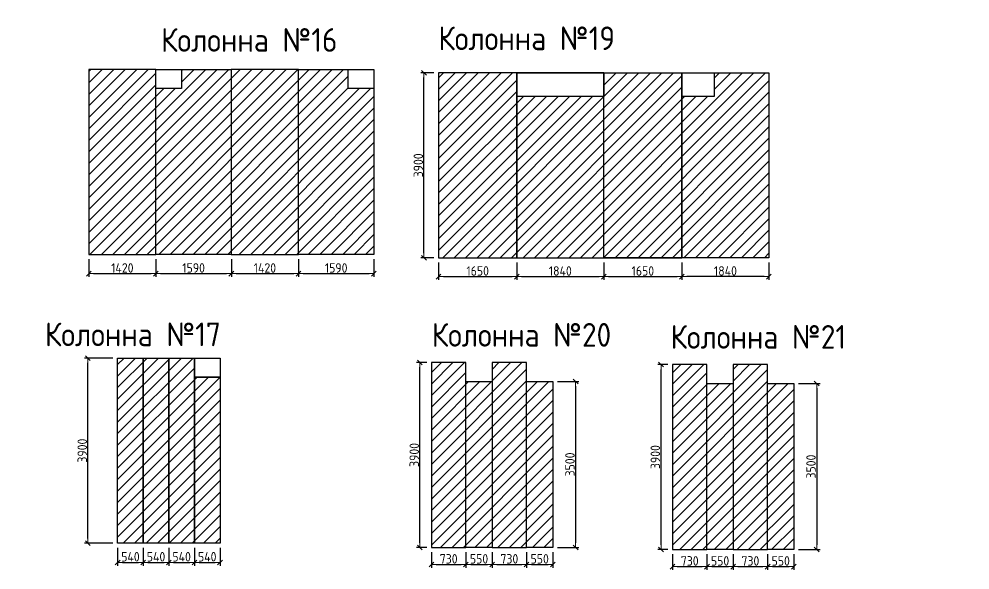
# Model space of a CAD drawing. Header units: millimetres. Extents: x 209 to 1046824, y -248937 to 510758.
# Drawn here: x 435707 to 455772, y 448975 to 460592 of the extents above; entities that cross this region are included whole.
import ezdxf

# ---------------------------------------------------------------- set-up
doc = ezdxf.new("R2010")
doc.units = ezdxf.units.MM
doc.layers.add('$AUDIT_BAD_LAYER1', color=7, linetype='Continuous')
for name, color, linetype, lineweight in [('Основные линии', 7, 'Continuous', 30), ('осново', 7, 'Continuous', 30), ('Размеры', 7, 'Continuous', 15)]:
    doc.layers.add(name, color=color, linetype=linetype, lineweight=lineweight)
doc.styles.add('СПДС', font='isocpeur.ttf', dxfattribs={"width": 0.9})
doc.dimstyles.new('Размера А3', dxfattribs={"dimtxt": 200, "dimasz": 100, "dimexe": 70, "dimexo": 100, "dimgap": 20, "dimtad": 1, "dimdec": 0, "dimrnd": 10, "dimzin": 0, "dimdsep": 46, "dimtxsty": 'СПДС', "dimblk": 'ARROWHEAD_6', "dimcen": 1, "dimclrd": 256, "dimclre": 256, "dimclrt": 256, "dimazin": 0, "dimtfac": 1, "dimtdec": 0, "dimtmove": 2, "dimatfit": 3, "dimfxl": 1, "dimtolj": 1, "dimtzin": 0, "dimarcsym": 0})

# ---------------------------------------------------------------- blocks, each defined once
blk = doc.blocks.new('ARROWHEAD_6')
at = {"color": 0, "linetype": 'Continuous'}
for p, q in [((0, 0), (-1, 0)), ((-0.5, -0.5), (0.5, 0.5))]:
    blk.add_line(p, q, dxfattribs=at)
blk = doc.blocks.new('*D1489')
at = {"layer": 'Defpoints', "color": 0, "lineweight": 30, "transparency": 16777216}
for p in [(444252, 459457), (444560, 459457), (444560, 455557)]:
    blk.add_point(p, dxfattribs=at)
at = {"layer": 'Размеры', "lineweight": -2, "transparency": 16777216}
for p, q in [((444460, 459457), (444182, 459457)), ((444252, 455657), (444252, 459357)), ((444460, 455557), (444182, 455557))]:
    blk.add_line(p, q, dxfattribs=at)
at = {"layer": 'Размеры', "lineweight": -2, "transparency": 16777216, "xscale": 100, "yscale": 100, "zscale": 100}
for p, rotation in [((444252, 459457), 90), ((444252, 455557), 270)]:
    blk.add_blockref('ARROWHEAD_6', p, dxfattribs=dict(at, rotation=rotation))
at = {"layer": 'Размеры', "transparency": 16777216, "insert": (444132, 457507), "char_height": 200, "attachment_point": 5, "rotation": 90, "style": 'СПДС'}
blk.add_mtext('\\A1;3900', dxfattribs=at)
blk = doc.blocks.new('*D1490')
at = {"layer": 'Defpoints', "color": 0, "lineweight": 30, "transparency": 16777216}
for p in [(444560, 455557), (446210, 455557), (446210, 455160)]:
    blk.add_point(p, dxfattribs=at)
at = {"layer": 'Размеры', "lineweight": -2, "transparency": 16777216}
for p, q in [((444560, 455457), (444560, 455090)), ((446210, 455457), (446210, 455090)), ((444660, 455160), (446110, 455160))]:
    blk.add_line(p, q, dxfattribs=at)
at = {"layer": 'Размеры', "lineweight": -2, "transparency": 16777216, "xscale": 100, "yscale": 100, "zscale": 100, "rotation": 180}
blk.add_blockref('ARROWHEAD_6', (444560, 455160), dxfattribs=at)
at = {"layer": 'Размеры', "lineweight": -2, "transparency": 16777216, "xscale": 100, "yscale": 100, "zscale": 100}
blk.add_blockref('ARROWHEAD_6', (446210, 455160), dxfattribs=at)
at = {"layer": 'Размеры', "transparency": 16777216, "insert": (445385, 455280), "char_height": 200, "attachment_point": 5, "style": 'СПДС'}
blk.add_mtext('\\A1;1650', dxfattribs=at)
blk = doc.blocks.new('*D1491')
at = {"layer": 'Defpoints', "color": 0, "lineweight": 30, "transparency": 16777216}
for p in [(446210, 455557), (448045, 455557), (448045, 455160)]:
    blk.add_point(p, dxfattribs=at)
at = {"layer": 'Размеры', "lineweight": -2, "transparency": 16777216}
for p, q in [((446210, 455457), (446210, 455090)), ((448045, 455457), (448045, 455090)), ((446310, 455160), (447945, 455160))]:
    blk.add_line(p, q, dxfattribs=at)
at = {"layer": 'Размеры', "lineweight": -2, "transparency": 16777216, "xscale": 100, "yscale": 100, "zscale": 100, "rotation": 180}
blk.add_blockref('ARROWHEAD_6', (446210, 455160), dxfattribs=at)
at = {"layer": 'Размеры', "lineweight": -2, "transparency": 16777216, "xscale": 100, "yscale": 100, "zscale": 100}
blk.add_blockref('ARROWHEAD_6', (448045, 455160), dxfattribs=at)
at = {"layer": 'Размеры', "transparency": 16777216, "insert": (447128, 455280), "char_height": 200, "attachment_point": 5, "style": 'СПДС'}
blk.add_mtext('\\A1;1840', dxfattribs=at)
blk = doc.blocks.new('*D1492')
at = {"layer": 'Defpoints', "color": 0, "lineweight": 30, "transparency": 16777216}
for p in [(448045, 455557), (449695, 455557), (449695, 455160)]:
    blk.add_point(p, dxfattribs=at)
at = {"layer": 'Размеры', "lineweight": -2, "transparency": 16777216}
for p, q in [((448045, 455457), (448045, 455090)), ((449695, 455457), (449695, 455090)), ((448145, 455160), (449595, 455160))]:
    blk.add_line(p, q, dxfattribs=at)
at = {"layer": 'Размеры', "lineweight": -2, "transparency": 16777216, "xscale": 100, "yscale": 100, "zscale": 100, "rotation": 180}
blk.add_blockref('ARROWHEAD_6', (448045, 455160), dxfattribs=at)
at = {"layer": 'Размеры', "lineweight": -2, "transparency": 16777216, "xscale": 100, "yscale": 100, "zscale": 100}
blk.add_blockref('ARROWHEAD_6', (449695, 455160), dxfattribs=at)
at = {"layer": 'Размеры', "transparency": 16777216, "insert": (448870, 455280), "char_height": 200, "attachment_point": 5, "style": 'СПДС'}
blk.add_mtext('\\A1;1650', dxfattribs=at)
blk = doc.blocks.new('*D1493')
at = {"layer": 'Defpoints', "color": 0, "lineweight": 30, "transparency": 16777216}
for p in [(449695, 455557), (451530, 455557), (449695, 455160)]:
    blk.add_point(p, dxfattribs=at)
at = {"layer": 'Размеры', "lineweight": -2, "transparency": 16777216}
for p, q in [((449695, 455457), (449695, 455090)), ((451530, 455457), (451530, 455090)), ((451430, 455160), (449795, 455160))]:
    blk.add_line(p, q, dxfattribs=at)
at = {"layer": 'Размеры', "lineweight": -2, "transparency": 16777216, "xscale": 100, "yscale": 100, "zscale": 100, "rotation": 180}
blk.add_blockref('ARROWHEAD_6', (449695, 455160), dxfattribs=at)
at = {"layer": 'Размеры', "lineweight": -2, "transparency": 16777216, "xscale": 100, "yscale": 100, "zscale": 100}
blk.add_blockref('ARROWHEAD_6', (451530, 455160), dxfattribs=at)
at = {"layer": 'Размеры', "transparency": 16777216, "insert": (450613, 455280), "char_height": 200, "attachment_point": 5, "style": 'СПДС'}
blk.add_mtext('\\A1;1840', dxfattribs=at)
blk = doc.blocks.new('*D1542')
at = {"layer": 'Defpoints', "color": 0, "lineweight": 30, "transparency": 16777216}
for p in [(444166, 453350), (444409, 453350), (444409, 449450)]:
    blk.add_point(p, dxfattribs=at)
at = {"layer": 'Размеры', "lineweight": -2, "transparency": 16777216}
for p, q in [((444309, 453350), (444096, 453350)), ((444166, 449550), (444166, 453250)), ((444309, 449450), (444096, 449450))]:
    blk.add_line(p, q, dxfattribs=at)
at = {"layer": 'Размеры', "lineweight": -2, "transparency": 16777216, "xscale": 100, "yscale": 100, "zscale": 100}
for p, rotation in [((444166, 453350), 90), ((444166, 449450), 270)]:
    blk.add_blockref('ARROWHEAD_6', p, dxfattribs=dict(at, rotation=rotation))
at = {"layer": 'Размеры', "transparency": 16777216, "insert": (444046, 451400), "char_height": 200, "attachment_point": 5, "rotation": 90, "style": 'СПДС'}
blk.add_mtext('\\A1;3900', dxfattribs=at)
blk = doc.blocks.new('*D1543')
at = {"layer": 'Defpoints', "color": 0, "lineweight": 30, "transparency": 16777216}
for p in [(444409, 449450), (445137, 449450), (445137, 449089)]:
    blk.add_point(p, dxfattribs=at)
at = {"layer": 'Размеры', "lineweight": -2, "transparency": 16777216}
for p, q in [((444409, 449350), (444409, 449019)), ((445137, 449350), (445137, 449019)), ((444509, 449089), (445037, 449089))]:
    blk.add_line(p, q, dxfattribs=at)
at = {"layer": 'Размеры', "lineweight": -2, "transparency": 16777216, "xscale": 100, "yscale": 100, "zscale": 100, "rotation": 180}
blk.add_blockref('ARROWHEAD_6', (444409, 449089), dxfattribs=at)
at = {"layer": 'Размеры', "lineweight": -2, "transparency": 16777216, "xscale": 100, "yscale": 100, "zscale": 100}
blk.add_blockref('ARROWHEAD_6', (445137, 449089), dxfattribs=at)
at = {"layer": 'Размеры', "transparency": 16777216, "insert": (444773, 449209), "char_height": 200, "attachment_point": 5, "style": 'СПДС'}
blk.add_mtext('\\A1;730', dxfattribs=at)
blk = doc.blocks.new('*D1544')
at = {"layer": 'Defpoints', "color": 0, "lineweight": 30, "transparency": 16777216}
for p in [(445137, 449450), (445689, 449450), (445689, 449089)]:
    blk.add_point(p, dxfattribs=at)
at = {"layer": 'Размеры', "lineweight": -2, "transparency": 16777216}
for p, q in [((445137, 449350), (445137, 449019)), ((445689, 449350), (445689, 449019)), ((445237, 449089), (445589, 449089))]:
    blk.add_line(p, q, dxfattribs=at)
at = {"layer": 'Размеры', "lineweight": -2, "transparency": 16777216, "xscale": 100, "yscale": 100, "zscale": 100, "rotation": 180}
blk.add_blockref('ARROWHEAD_6', (445137, 449089), dxfattribs=at)
at = {"layer": 'Размеры', "lineweight": -2, "transparency": 16777216, "xscale": 100, "yscale": 100, "zscale": 100}
blk.add_blockref('ARROWHEAD_6', (445689, 449089), dxfattribs=at)
at = {"layer": 'Размеры', "transparency": 16777216, "insert": (445413, 449209), "char_height": 200, "attachment_point": 5, "style": 'СПДС'}
blk.add_mtext('\\A1;550', dxfattribs=at)
blk = doc.blocks.new('*D1545')
at = {"layer": 'Defpoints', "color": 0, "lineweight": 30, "transparency": 16777216}
for p in [(444409, 449450), (445137, 449450), (445137, 449089)]:
    blk.add_point(p, dxfattribs=at)
at = {"layer": 'Размеры', "lineweight": -2, "transparency": 16777216}
for p, q in [((444409, 449350), (444409, 449019)), ((445137, 449350), (445137, 449019)), ((444509, 449089), (445037, 449089))]:
    blk.add_line(p, q, dxfattribs=at)
at = {"layer": 'Размеры', "lineweight": -2, "transparency": 16777216, "xscale": 100, "yscale": 100, "zscale": 100, "rotation": 180}
blk.add_blockref('ARROWHEAD_6', (444409, 449089), dxfattribs=at)
at = {"layer": 'Размеры', "lineweight": -2, "transparency": 16777216, "xscale": 100, "yscale": 100, "zscale": 100}
blk.add_blockref('ARROWHEAD_6', (445137, 449089), dxfattribs=at)
at = {"layer": 'Размеры', "transparency": 16777216, "insert": (444773, 449209), "char_height": 200, "attachment_point": 5, "style": 'СПДС'}
blk.add_mtext('\\A1;730', dxfattribs=at)
blk = doc.blocks.new('*D1546')
at = {"layer": 'Defpoints', "color": 0, "lineweight": 30, "transparency": 16777216}
for p in [(445137, 449450), (445689, 449450), (445689, 449089)]:
    blk.add_point(p, dxfattribs=at)
at = {"layer": 'Размеры', "lineweight": -2, "transparency": 16777216}
for p, q in [((445137, 449350), (445137, 449019)), ((445689, 449350), (445689, 449019)), ((445237, 449089), (445589, 449089))]:
    blk.add_line(p, q, dxfattribs=at)
at = {"layer": 'Размеры', "lineweight": -2, "transparency": 16777216, "xscale": 100, "yscale": 100, "zscale": 100, "rotation": 180}
blk.add_blockref('ARROWHEAD_6', (445137, 449089), dxfattribs=at)
at = {"layer": 'Размеры', "lineweight": -2, "transparency": 16777216, "xscale": 100, "yscale": 100, "zscale": 100}
blk.add_blockref('ARROWHEAD_6', (445689, 449089), dxfattribs=at)
at = {"layer": 'Размеры', "transparency": 16777216, "insert": (445413, 449209), "char_height": 200, "attachment_point": 5, "style": 'СПДС'}
blk.add_mtext('\\A1;550', dxfattribs=at)
blk = doc.blocks.new('*D1547')
at = {"layer": 'Defpoints', "color": 0, "lineweight": 30, "transparency": 16777216}
for p in [(444409, 449450), (445137, 449450), (445137, 449089)]:
    blk.add_point(p, dxfattribs=at)
at = {"layer": 'Размеры', "lineweight": -2, "transparency": 16777216}
for p, q in [((444409, 449350), (444409, 449019)), ((445137, 449350), (445137, 449019)), ((444509, 449089), (445037, 449089))]:
    blk.add_line(p, q, dxfattribs=at)
at = {"layer": 'Размеры', "lineweight": -2, "transparency": 16777216, "xscale": 100, "yscale": 100, "zscale": 100, "rotation": 180}
blk.add_blockref('ARROWHEAD_6', (444409, 449089), dxfattribs=at)
at = {"layer": 'Размеры', "lineweight": -2, "transparency": 16777216, "xscale": 100, "yscale": 100, "zscale": 100}
blk.add_blockref('ARROWHEAD_6', (445137, 449089), dxfattribs=at)
at = {"layer": 'Размеры', "transparency": 16777216, "insert": (444773, 449209), "char_height": 200, "attachment_point": 5, "style": 'СПДС'}
blk.add_mtext('\\A1;730', dxfattribs=at)
blk = doc.blocks.new('*D1548')
at = {"layer": 'Defpoints', "color": 0, "lineweight": 30, "transparency": 16777216}
for p in [(445137, 449450), (445689, 449450), (445689, 449089)]:
    blk.add_point(p, dxfattribs=at)
at = {"layer": 'Размеры', "lineweight": -2, "transparency": 16777216}
for p, q in [((445137, 449350), (445137, 449019)), ((445689, 449350), (445689, 449019)), ((445237, 449089), (445589, 449089))]:
    blk.add_line(p, q, dxfattribs=at)
at = {"layer": 'Размеры', "lineweight": -2, "transparency": 16777216, "xscale": 100, "yscale": 100, "zscale": 100, "rotation": 180}
blk.add_blockref('ARROWHEAD_6', (445137, 449089), dxfattribs=at)
at = {"layer": 'Размеры', "lineweight": -2, "transparency": 16777216, "xscale": 100, "yscale": 100, "zscale": 100}
blk.add_blockref('ARROWHEAD_6', (445689, 449089), dxfattribs=at)
at = {"layer": 'Размеры', "transparency": 16777216, "insert": (445413, 449209), "char_height": 200, "attachment_point": 5, "style": 'СПДС'}
blk.add_mtext('\\A1;550', dxfattribs=at)
blk = doc.blocks.new('*D1536')
at = {"layer": 'Defpoints', "color": 0, "lineweight": 30, "transparency": 16777216}
for p in [(445689, 449450), (446417, 449450), (446417, 449089)]:
    blk.add_point(p, dxfattribs=at)
at = {"layer": 'Размеры', "lineweight": -2, "transparency": 16777216}
for p, q in [((445689, 449350), (445689, 449019)), ((446417, 449350), (446417, 449019)), ((445789, 449089), (446317, 449089))]:
    blk.add_line(p, q, dxfattribs=at)
at = {"layer": 'Размеры', "lineweight": -2, "transparency": 16777216, "xscale": 100, "yscale": 100, "zscale": 100, "rotation": 180}
blk.add_blockref('ARROWHEAD_6', (445689, 449089), dxfattribs=at)
at = {"layer": 'Размеры', "lineweight": -2, "transparency": 16777216, "xscale": 100, "yscale": 100, "zscale": 100}
blk.add_blockref('ARROWHEAD_6', (446417, 449089), dxfattribs=at)
at = {"layer": 'Размеры', "transparency": 16777216, "insert": (446053, 449209), "char_height": 200, "attachment_point": 5, "style": 'СПДС'}
blk.add_mtext('\\A1;730', dxfattribs=at)
blk = doc.blocks.new('*D1537')
at = {"layer": 'Defpoints', "color": 0, "lineweight": 30, "transparency": 16777216}
for p in [(446417, 449450), (446969, 449450), (446969, 449089)]:
    blk.add_point(p, dxfattribs=at)
at = {"layer": 'Размеры', "lineweight": -2, "transparency": 16777216}
for p, q in [((446417, 449350), (446417, 449019)), ((446969, 449350), (446969, 449019)), ((446517, 449089), (446869, 449089))]:
    blk.add_line(p, q, dxfattribs=at)
at = {"layer": 'Размеры', "lineweight": -2, "transparency": 16777216, "xscale": 100, "yscale": 100, "zscale": 100, "rotation": 180}
blk.add_blockref('ARROWHEAD_6', (446417, 449089), dxfattribs=at)
at = {"layer": 'Размеры', "lineweight": -2, "transparency": 16777216, "xscale": 100, "yscale": 100, "zscale": 100}
blk.add_blockref('ARROWHEAD_6', (446969, 449089), dxfattribs=at)
at = {"layer": 'Размеры', "transparency": 16777216, "insert": (446693, 449209), "char_height": 200, "attachment_point": 5, "style": 'СПДС'}
blk.add_mtext('\\A1;550', dxfattribs=at)
blk = doc.blocks.new('*D1538')
at = {"layer": 'Defpoints', "color": 0, "lineweight": 30, "transparency": 16777216}
for p in [(445689, 449450), (446417, 449450), (446417, 449089)]:
    blk.add_point(p, dxfattribs=at)
at = {"layer": 'Размеры', "lineweight": -2, "transparency": 16777216}
for p, q in [((445689, 449350), (445689, 449019)), ((446417, 449350), (446417, 449019)), ((445789, 449089), (446317, 449089))]:
    blk.add_line(p, q, dxfattribs=at)
at = {"layer": 'Размеры', "lineweight": -2, "transparency": 16777216, "xscale": 100, "yscale": 100, "zscale": 100, "rotation": 180}
blk.add_blockref('ARROWHEAD_6', (445689, 449089), dxfattribs=at)
at = {"layer": 'Размеры', "lineweight": -2, "transparency": 16777216, "xscale": 100, "yscale": 100, "zscale": 100}
blk.add_blockref('ARROWHEAD_6', (446417, 449089), dxfattribs=at)
at = {"layer": 'Размеры', "transparency": 16777216, "insert": (446053, 449209), "char_height": 200, "attachment_point": 5, "style": 'СПДС'}
blk.add_mtext('\\A1;730', dxfattribs=at)
blk = doc.blocks.new('*D1539')
at = {"layer": 'Defpoints', "color": 0, "lineweight": 30, "transparency": 16777216}
for p in [(446417, 449450), (446969, 449450), (446969, 449089)]:
    blk.add_point(p, dxfattribs=at)
at = {"layer": 'Размеры', "lineweight": -2, "transparency": 16777216}
for p, q in [((446417, 449350), (446417, 449019)), ((446969, 449350), (446969, 449019)), ((446517, 449089), (446869, 449089))]:
    blk.add_line(p, q, dxfattribs=at)
at = {"layer": 'Размеры', "lineweight": -2, "transparency": 16777216, "xscale": 100, "yscale": 100, "zscale": 100, "rotation": 180}
blk.add_blockref('ARROWHEAD_6', (446417, 449089), dxfattribs=at)
at = {"layer": 'Размеры', "lineweight": -2, "transparency": 16777216, "xscale": 100, "yscale": 100, "zscale": 100}
blk.add_blockref('ARROWHEAD_6', (446969, 449089), dxfattribs=at)
at = {"layer": 'Размеры', "transparency": 16777216, "insert": (446693, 449209), "char_height": 200, "attachment_point": 5, "style": 'СПДС'}
blk.add_mtext('\\A1;550', dxfattribs=at)
blk = doc.blocks.new('*D1540')
at = {"layer": 'Defpoints', "color": 0, "lineweight": 30, "transparency": 16777216}
for p in [(445689, 449450), (446417, 449450), (446417, 449089)]:
    blk.add_point(p, dxfattribs=at)
at = {"layer": 'Размеры', "lineweight": -2, "transparency": 16777216}
for p, q in [((445689, 449350), (445689, 449019)), ((446417, 449350), (446417, 449019)), ((445789, 449089), (446317, 449089))]:
    blk.add_line(p, q, dxfattribs=at)
at = {"layer": 'Размеры', "lineweight": -2, "transparency": 16777216, "xscale": 100, "yscale": 100, "zscale": 100, "rotation": 180}
blk.add_blockref('ARROWHEAD_6', (445689, 449089), dxfattribs=at)
at = {"layer": 'Размеры', "lineweight": -2, "transparency": 16777216, "xscale": 100, "yscale": 100, "zscale": 100}
blk.add_blockref('ARROWHEAD_6', (446417, 449089), dxfattribs=at)
at = {"layer": 'Размеры', "transparency": 16777216, "insert": (446053, 449209), "char_height": 200, "attachment_point": 5, "style": 'СПДС'}
blk.add_mtext('\\A1;730', dxfattribs=at)
blk = doc.blocks.new('*D1541')
at = {"layer": 'Defpoints', "color": 0, "lineweight": 30, "transparency": 16777216}
for p in [(446417, 449450), (446969, 449450), (446969, 449089)]:
    blk.add_point(p, dxfattribs=at)
at = {"layer": 'Размеры', "lineweight": -2, "transparency": 16777216}
for p, q in [((446417, 449350), (446417, 449019)), ((446969, 449350), (446969, 449019)), ((446517, 449089), (446869, 449089))]:
    blk.add_line(p, q, dxfattribs=at)
at = {"layer": 'Размеры', "lineweight": -2, "transparency": 16777216, "xscale": 100, "yscale": 100, "zscale": 100, "rotation": 180}
blk.add_blockref('ARROWHEAD_6', (446417, 449089), dxfattribs=at)
at = {"layer": 'Размеры', "lineweight": -2, "transparency": 16777216, "xscale": 100, "yscale": 100, "zscale": 100}
blk.add_blockref('ARROWHEAD_6', (446969, 449089), dxfattribs=at)
at = {"layer": 'Размеры', "transparency": 16777216, "insert": (446693, 449209), "char_height": 200, "attachment_point": 5, "style": 'СПДС'}
blk.add_mtext('\\A1;550', dxfattribs=at)
blk = doc.blocks.new('*D1549')
at = {"layer": 'Defpoints', "color": 0, "lineweight": 30, "transparency": 16777216}
for p in [(446969, 452950), (446969, 449450), (447452, 449450)]:
    blk.add_point(p, dxfattribs=at)
at = {"layer": 'Размеры', "lineweight": -2, "transparency": 16777216}
for p, q in [((447069, 452950), (447522, 452950)), ((447452, 452850), (447452, 449550)), ((447069, 449450), (447522, 449450))]:
    blk.add_line(p, q, dxfattribs=at)
at = {"layer": 'Размеры', "lineweight": -2, "transparency": 16777216, "xscale": 100, "yscale": 100, "zscale": 100}
for p, rotation in [((447452, 452950), 90), ((447452, 449450), 270)]:
    blk.add_blockref('ARROWHEAD_6', p, dxfattribs=dict(at, rotation=rotation))
at = {"layer": 'Размеры', "transparency": 16777216, "insert": (447332, 451200), "char_height": 200, "attachment_point": 5, "rotation": 90, "style": 'СПДС'}
blk.add_mtext('\\A1;3500', dxfattribs=at)
blk = doc.blocks.new('*D1570')
at = {"layer": 'Defpoints', "color": 0, "lineweight": 30, "transparency": 16777216}
for p in [(437179, 455629), (438595, 455629), (438595, 455223)]:
    blk.add_point(p, dxfattribs=at)
at = {"layer": 'Размеры', "lineweight": -2, "transparency": 16777216}
for p, q in [((437179, 455529), (437179, 455153)), ((438595, 455529), (438595, 455153)), ((437279, 455223), (438495, 455223))]:
    blk.add_line(p, q, dxfattribs=at)
at = {"layer": 'Размеры', "lineweight": -2, "transparency": 16777216, "xscale": 100, "yscale": 100, "zscale": 100, "rotation": 180}
blk.add_blockref('ARROWHEAD_6', (437179, 455223), dxfattribs=at)
at = {"layer": 'Размеры', "lineweight": -2, "transparency": 16777216, "xscale": 100, "yscale": 100, "zscale": 100}
blk.add_blockref('ARROWHEAD_6', (438595, 455223), dxfattribs=at)
at = {"layer": 'Размеры', "transparency": 16777216, "insert": (437887, 455343), "char_height": 200, "attachment_point": 5, "style": 'СПДС'}
blk.add_mtext('\\A1;1420', dxfattribs=at)
blk = doc.blocks.new('*D1571')
at = {"layer": 'Defpoints', "color": 0, "lineweight": 30, "transparency": 16777216}
for p in [(438595, 455629), (440187, 455629), (440187, 455223)]:
    blk.add_point(p, dxfattribs=at)
at = {"layer": 'Размеры', "lineweight": -2, "transparency": 16777216}
for p, q in [((438595, 455529), (438595, 455153)), ((440187, 455529), (440187, 455153)), ((438695, 455223), (440087, 455223))]:
    blk.add_line(p, q, dxfattribs=at)
at = {"layer": 'Размеры', "lineweight": -2, "transparency": 16777216, "xscale": 100, "yscale": 100, "zscale": 100, "rotation": 180}
blk.add_blockref('ARROWHEAD_6', (438595, 455223), dxfattribs=at)
at = {"layer": 'Размеры', "lineweight": -2, "transparency": 16777216, "xscale": 100, "yscale": 100, "zscale": 100}
blk.add_blockref('ARROWHEAD_6', (440187, 455223), dxfattribs=at)
at = {"layer": 'Размеры', "transparency": 16777216, "insert": (439391, 455343), "char_height": 200, "attachment_point": 5, "style": 'СПДС'}
blk.add_mtext('\\A1;1590', dxfattribs=at)
blk = doc.blocks.new('*D1572')
at = {"layer": 'Defpoints', "color": 0, "lineweight": 30, "transparency": 16777216}
for p in [(440187, 455629), (441603, 455629), (441603, 455223)]:
    blk.add_point(p, dxfattribs=at)
at = {"layer": 'Размеры', "lineweight": -2, "transparency": 16777216}
for p, q in [((440187, 455529), (440187, 455153)), ((441603, 455529), (441603, 455153)), ((440287, 455223), (441503, 455223))]:
    blk.add_line(p, q, dxfattribs=at)
at = {"layer": 'Размеры', "lineweight": -2, "transparency": 16777216, "xscale": 100, "yscale": 100, "zscale": 100, "rotation": 180}
blk.add_blockref('ARROWHEAD_6', (440187, 455223), dxfattribs=at)
at = {"layer": 'Размеры', "lineweight": -2, "transparency": 16777216, "xscale": 100, "yscale": 100, "zscale": 100}
blk.add_blockref('ARROWHEAD_6', (441603, 455223), dxfattribs=at)
at = {"layer": 'Размеры', "transparency": 16777216, "insert": (440895, 455343), "char_height": 200, "attachment_point": 5, "style": 'СПДС'}
blk.add_mtext('\\A1;1420', dxfattribs=at)
blk = doc.blocks.new('*D1573')
at = {"layer": 'Defpoints', "color": 0, "lineweight": 30, "transparency": 16777216}
for p in [(441603, 455629), (443195, 455629), (443195, 455223)]:
    blk.add_point(p, dxfattribs=at)
at = {"layer": 'Размеры', "lineweight": -2, "transparency": 16777216}
for p, q in [((441603, 455529), (441603, 455153)), ((443195, 455529), (443195, 455153)), ((441703, 455223), (443095, 455223))]:
    blk.add_line(p, q, dxfattribs=at)
at = {"layer": 'Размеры', "lineweight": -2, "transparency": 16777216, "xscale": 100, "yscale": 100, "zscale": 100, "rotation": 180}
blk.add_blockref('ARROWHEAD_6', (441603, 455223), dxfattribs=at)
at = {"layer": 'Размеры', "lineweight": -2, "transparency": 16777216, "xscale": 100, "yscale": 100, "zscale": 100}
blk.add_blockref('ARROWHEAD_6', (443195, 455223), dxfattribs=at)
at = {"layer": 'Размеры', "transparency": 16777216, "insert": (442399, 455343), "char_height": 200, "attachment_point": 5, "style": 'СПДС'}
blk.add_mtext('\\A1;1590', dxfattribs=at)
blk = doc.blocks.new('*D1583')
at = {"layer": 'Defpoints', "color": 0, "lineweight": 30, "transparency": 16777216}
for p in [(437161, 453441), (437788, 453441), (437788, 449541)]:
    blk.add_point(p, dxfattribs=at)
at = {"layer": 'Размеры', "lineweight": -2, "transparency": 16777216}
for p, q in [((437688, 453441), (437091, 453441)), ((437161, 449641), (437161, 453341)), ((437688, 449541), (437091, 449541))]:
    blk.add_line(p, q, dxfattribs=at)
at = {"layer": 'Размеры', "lineweight": -2, "transparency": 16777216, "xscale": 100, "yscale": 100, "zscale": 100}
for p, rotation in [((437161, 453441), 90), ((437161, 449541), 270)]:
    blk.add_blockref('ARROWHEAD_6', p, dxfattribs=dict(at, rotation=rotation))
at = {"layer": 'Размеры', "transparency": 16777216, "insert": (437041, 451491), "char_height": 200, "attachment_point": 5, "rotation": 90, "style": 'СПДС'}
blk.add_mtext('\\A1;3900', dxfattribs=at)
blk = doc.blocks.new('*D1584')
at = {"layer": 'Defpoints', "color": 0, "lineweight": 30, "transparency": 16777216}
for p in [(437788, 449541), (438328, 449541), (438328, 449133)]:
    blk.add_point(p, dxfattribs=at)
at = {"layer": 'Размеры', "lineweight": -2, "transparency": 16777216}
for p, q in [((437788, 449441), (437788, 449063)), ((438328, 449441), (438328, 449063)), ((437888, 449133), (438228, 449133))]:
    blk.add_line(p, q, dxfattribs=at)
at = {"layer": 'Размеры', "lineweight": -2, "transparency": 16777216, "xscale": 100, "yscale": 100, "zscale": 100, "rotation": 180}
blk.add_blockref('ARROWHEAD_6', (437788, 449133), dxfattribs=at)
at = {"layer": 'Размеры', "lineweight": -2, "transparency": 16777216, "xscale": 100, "yscale": 100, "zscale": 100}
blk.add_blockref('ARROWHEAD_6', (438328, 449133), dxfattribs=at)
at = {"layer": 'Размеры', "transparency": 16777216, "insert": (438058, 449253), "char_height": 200, "attachment_point": 5, "style": 'СПДС'}
blk.add_mtext('\\A1;540', dxfattribs=at)
blk = doc.blocks.new('*D1580')
at = {"layer": 'Defpoints', "color": 0, "lineweight": 30, "transparency": 16777216}
for p in [(438868, 449541), (439408, 449541), (439408, 449133)]:
    blk.add_point(p, dxfattribs=at)
at = {"layer": 'Размеры', "lineweight": -2, "transparency": 16777216}
for p, q in [((438868, 449441), (438868, 449063)), ((439408, 449441), (439408, 449063)), ((438968, 449133), (439308, 449133))]:
    blk.add_line(p, q, dxfattribs=at)
at = {"layer": 'Размеры', "lineweight": -2, "transparency": 16777216, "xscale": 100, "yscale": 100, "zscale": 100, "rotation": 180}
blk.add_blockref('ARROWHEAD_6', (438868, 449133), dxfattribs=at)
at = {"layer": 'Размеры', "lineweight": -2, "transparency": 16777216, "xscale": 100, "yscale": 100, "zscale": 100}
blk.add_blockref('ARROWHEAD_6', (439408, 449133), dxfattribs=at)
at = {"layer": 'Размеры', "transparency": 16777216, "insert": (439138, 449253), "char_height": 200, "attachment_point": 5, "style": 'СПДС'}
blk.add_mtext('\\A1;540', dxfattribs=at)
blk = doc.blocks.new('*D1581')
at = {"layer": 'Defpoints', "color": 0, "lineweight": 30, "transparency": 16777216}
for p in [(438328, 449541), (438868, 449541), (438868, 449133)]:
    blk.add_point(p, dxfattribs=at)
at = {"layer": 'Размеры', "lineweight": -2, "transparency": 16777216}
for p, q in [((438328, 449441), (438328, 449063)), ((438868, 449441), (438868, 449063)), ((438428, 449133), (438768, 449133))]:
    blk.add_line(p, q, dxfattribs=at)
at = {"layer": 'Размеры', "lineweight": -2, "transparency": 16777216, "xscale": 100, "yscale": 100, "zscale": 100, "rotation": 180}
blk.add_blockref('ARROWHEAD_6', (438328, 449133), dxfattribs=at)
at = {"layer": 'Размеры', "lineweight": -2, "transparency": 16777216, "xscale": 100, "yscale": 100, "zscale": 100}
blk.add_blockref('ARROWHEAD_6', (438868, 449133), dxfattribs=at)
at = {"layer": 'Размеры', "transparency": 16777216, "insert": (438598, 449253), "char_height": 200, "attachment_point": 5, "style": 'СПДС'}
blk.add_mtext('\\A1;540', dxfattribs=at)
blk = doc.blocks.new('*D1582')
at = {"layer": 'Defpoints', "color": 0, "lineweight": 30, "transparency": 16777216}
for p in [(439408, 449541), (439948, 449541), (439948, 449133)]:
    blk.add_point(p, dxfattribs=at)
at = {"layer": 'Размеры', "lineweight": -2, "transparency": 16777216}
for p, q in [((439408, 449441), (439408, 449063)), ((439948, 449441), (439948, 449063)), ((439508, 449133), (439848, 449133))]:
    blk.add_line(p, q, dxfattribs=at)
at = {"layer": 'Размеры', "lineweight": -2, "transparency": 16777216, "xscale": 100, "yscale": 100, "zscale": 100, "rotation": 180}
blk.add_blockref('ARROWHEAD_6', (439408, 449133), dxfattribs=at)
at = {"layer": 'Размеры', "lineweight": -2, "transparency": 16777216, "xscale": 100, "yscale": 100, "zscale": 100}
blk.add_blockref('ARROWHEAD_6', (439948, 449133), dxfattribs=at)
at = {"layer": 'Размеры', "transparency": 16777216, "insert": (439678, 449253), "char_height": 200, "attachment_point": 5, "style": 'СПДС'}
blk.add_mtext('\\A1;540', dxfattribs=at)
blk = doc.blocks.new('*D1688')
at = {"layer": 'Defpoints', "color": 0, "lineweight": 30, "transparency": 16777216}
for p in [(449495, 449405), (450223, 449405), (450223, 449045)]:
    blk.add_point(p, dxfattribs=at)
at = {"layer": 'Размеры', "lineweight": -2, "transparency": 16777216}
for p, q in [((449495, 449305), (449495, 448975)), ((450223, 449305), (450223, 448975)), ((449595, 449045), (450123, 449045))]:
    blk.add_line(p, q, dxfattribs=at)
at = {"layer": 'Размеры', "lineweight": -2, "transparency": 16777216, "xscale": 100, "yscale": 100, "zscale": 100, "rotation": 180}
blk.add_blockref('ARROWHEAD_6', (449495, 449045), dxfattribs=at)
at = {"layer": 'Размеры', "lineweight": -2, "transparency": 16777216, "xscale": 100, "yscale": 100, "zscale": 100}
blk.add_blockref('ARROWHEAD_6', (450223, 449045), dxfattribs=at)
at = {"layer": 'Размеры', "transparency": 16777216, "insert": (449859, 449165), "char_height": 200, "attachment_point": 5, "style": 'СПДС'}
blk.add_mtext('\\A1;730', dxfattribs=at)
blk = doc.blocks.new('*D1689')
at = {"layer": 'Defpoints', "color": 0, "lineweight": 30, "transparency": 16777216}
for p in [(450223, 449405), (450775, 449405), (450775, 449045)]:
    blk.add_point(p, dxfattribs=at)
at = {"layer": 'Размеры', "lineweight": -2, "transparency": 16777216}
for p, q in [((450223, 449305), (450223, 448975)), ((450775, 449305), (450775, 448975)), ((450323, 449045), (450675, 449045))]:
    blk.add_line(p, q, dxfattribs=at)
at = {"layer": 'Размеры', "lineweight": -2, "transparency": 16777216, "xscale": 100, "yscale": 100, "zscale": 100, "rotation": 180}
blk.add_blockref('ARROWHEAD_6', (450223, 449045), dxfattribs=at)
at = {"layer": 'Размеры', "lineweight": -2, "transparency": 16777216, "xscale": 100, "yscale": 100, "zscale": 100}
blk.add_blockref('ARROWHEAD_6', (450775, 449045), dxfattribs=at)
at = {"layer": 'Размеры', "transparency": 16777216, "insert": (450499, 449165), "char_height": 200, "attachment_point": 5, "style": 'СПДС'}
blk.add_mtext('\\A1;550', dxfattribs=at)
blk = doc.blocks.new('*D1690')
at = {"layer": 'Defpoints', "color": 0, "lineweight": 30, "transparency": 16777216}
for p in [(450775, 449405), (451503, 449405), (451503, 449045)]:
    blk.add_point(p, dxfattribs=at)
at = {"layer": 'Размеры', "lineweight": -2, "transparency": 16777216}
for p, q in [((450775, 449305), (450775, 448975)), ((451503, 449305), (451503, 448975)), ((450875, 449045), (451403, 449045))]:
    blk.add_line(p, q, dxfattribs=at)
at = {"layer": 'Размеры', "lineweight": -2, "transparency": 16777216, "xscale": 100, "yscale": 100, "zscale": 100, "rotation": 180}
blk.add_blockref('ARROWHEAD_6', (450775, 449045), dxfattribs=at)
at = {"layer": 'Размеры', "lineweight": -2, "transparency": 16777216, "xscale": 100, "yscale": 100, "zscale": 100}
blk.add_blockref('ARROWHEAD_6', (451503, 449045), dxfattribs=at)
at = {"layer": 'Размеры', "transparency": 16777216, "insert": (451139, 449165), "char_height": 200, "attachment_point": 5, "style": 'СПДС'}
blk.add_mtext('\\A1;730', dxfattribs=at)
blk = doc.blocks.new('*D1691')
at = {"layer": 'Defpoints', "color": 0, "lineweight": 30, "transparency": 16777216}
for p in [(451503, 449405), (452055, 449405), (452055, 449045)]:
    blk.add_point(p, dxfattribs=at)
at = {"layer": 'Размеры', "lineweight": -2, "transparency": 16777216}
for p, q in [((451503, 449305), (451503, 448975)), ((452055, 449305), (452055, 448975)), ((451603, 449045), (451955, 449045))]:
    blk.add_line(p, q, dxfattribs=at)
at = {"layer": 'Размеры', "lineweight": -2, "transparency": 16777216, "xscale": 100, "yscale": 100, "zscale": 100, "rotation": 180}
blk.add_blockref('ARROWHEAD_6', (451503, 449045), dxfattribs=at)
at = {"layer": 'Размеры', "lineweight": -2, "transparency": 16777216, "xscale": 100, "yscale": 100, "zscale": 100}
blk.add_blockref('ARROWHEAD_6', (452055, 449045), dxfattribs=at)
at = {"layer": 'Размеры', "transparency": 16777216, "insert": (451779, 449165), "char_height": 200, "attachment_point": 5, "style": 'СПДС'}
blk.add_mtext('\\A1;550', dxfattribs=at)
blk = doc.blocks.new('*D1692')
at = {"layer": 'Defpoints', "color": 0, "lineweight": 30, "transparency": 16777216}
for p in [(449253, 453305), (449495, 453305), (449495, 449405)]:
    blk.add_point(p, dxfattribs=at)
at = {"layer": 'Размеры', "lineweight": -2, "transparency": 16777216}
for p, q in [((449395, 453305), (449183, 453305)), ((449253, 449505), (449253, 453205)), ((449395, 449405), (449183, 449405))]:
    blk.add_line(p, q, dxfattribs=at)
at = {"layer": 'Размеры', "lineweight": -2, "transparency": 16777216, "xscale": 100, "yscale": 100, "zscale": 100}
for p, rotation in [((449253, 453305), 90), ((449253, 449405), 270)]:
    blk.add_blockref('ARROWHEAD_6', p, dxfattribs=dict(at, rotation=rotation))
at = {"layer": 'Размеры', "transparency": 16777216, "insert": (449133, 451355), "char_height": 200, "attachment_point": 5, "rotation": 90, "style": 'СПДС'}
blk.add_mtext('\\A1;3900', dxfattribs=at)
blk = doc.blocks.new('*D1693')
at = {"layer": 'Defpoints', "color": 0, "lineweight": 30, "transparency": 16777216}
for p in [(452055, 452905), (452055, 449405), (452538, 449405)]:
    blk.add_point(p, dxfattribs=at)
at = {"layer": 'Размеры', "lineweight": -2, "transparency": 16777216}
for p, q in [((452155, 452905), (452608, 452905)), ((452538, 452805), (452538, 449505)), ((452155, 449405), (452608, 449405))]:
    blk.add_line(p, q, dxfattribs=at)
at = {"layer": 'Размеры', "lineweight": -2, "transparency": 16777216, "xscale": 100, "yscale": 100, "zscale": 100}
for p, rotation in [((452538, 452905), 90), ((452538, 449405), 270)]:
    blk.add_blockref('ARROWHEAD_6', p, dxfattribs=dict(at, rotation=rotation))
at = {"layer": 'Размеры', "transparency": 16777216, "insert": (452418, 451155), "char_height": 200, "attachment_point": 5, "rotation": 90, "style": 'СПДС'}
blk.add_mtext('\\A1;3500', dxfattribs=at)

msp = doc.modelspace()

# ---------------------------------------------------------------- hatches: boundary and pattern name
at = {"layer": '$AUDIT_BAD_LAYER1', "true_color": 0x139b48, "transparency": 33554559}
h = msp.add_hatch(dxfattribs=at)
h.set_pattern_fill('ANSI31', color=114, scale=54, style=0)
h.paths.add_polyline_path([(450222.9, 452905.3), (450222.9, 453305.3), (449494.9, 453305.3), (449494.9, 449405.3), (450222.9, 449405.3)])
h.paths.add_polyline_path([(450774.9, 452905.3), (450222.9, 452905.3), (450222.9, 449405.3), (450774.9, 449405.3)])
h.paths.add_polyline_path([(451502.9, 453305.3), (450774.9, 453305.3), (450774.9, 449405.3), (451502.9, 449405.3)])
h.paths.add_polyline_path([(452054.9, 452905.3), (451502.9, 452905.3), (451502.9, 449405.3), (452054.9, 449405.3)])
h.paths.add_polyline_path([(436763.8, 471275.2), (435706.7, 471275.2), (435706.7, 467375.2), (436763.8, 467375.2)])
h.paths.add_polyline_path([(439395.8, 471275.2), (438417.7, 471275.2), (438417.7, 470875.2), (438017.7, 470875.2), (438017.7, 471275.2), (436763.8, 471275.2), (436763.8, 467375.2), (439395.8, 467375.2)])
h.paths.add_polyline_path([(440452.9, 471275.2), (439395.8, 471275.2), (439395.8, 467375.2), (440452.9, 467375.2)])
h.paths.add_polyline_path([(443084.9, 471275.2), (440452.9, 471275.2), (440452.9, 467375.2), (443084.9, 467375.2)])
h.paths.add_polyline_path([(445947.5, 471267.8), (444717.5, 471267.8), (444717.5, 467367.8), (445947.5, 467367.8)])
h.paths.add_polyline_path([(449681.5, 471267.8), (449122.7, 471267.8), (449122.7, 470867.8), (448622.7, 470867.8), (448622.7, 471267.8), (446447.5, 471267.8), (446447.5, 470867.8), (445947.5, 470867.8), (445947.5, 467367.8), (449681.5, 467367.8)])
h.paths.add_polyline_path([(450911.5, 471267.8), (449681.5, 471267.8), (449681.5, 467367.8), (450911.5, 467367.8)])
h.paths.add_polyline_path([(454645.5, 471267.8), (450911.5, 471267.8), (450911.5, 467367.8), (454645.5, 467367.8)])
h.paths.add_polyline_path([(438478.5, 465157.8), (437750.5, 465157.8), (437750.5, 461257.8), (438478.5, 461257.8)])
h.paths.add_polyline_path([(439030.5, 464757.8), (438478.5, 464757.8), (438478.5, 461257.8), (439030.5, 461257.8)])
h.paths.add_polyline_path([(439758.5, 464757.8), (439758.5, 465157.8), (439030.5, 465157.8), (439030.5, 461257.8), (439758.5, 461257.8)])
h.paths.add_polyline_path([(440310.5, 464757.8), (439758.5, 464757.8), (439758.5, 461257.8), (440310.5, 461257.8)])
h.paths.add_polyline_path([(447545.8, 465266.1), (446441, 465266.1), (446441, 464770.3), (445644.7, 464770.3), (445644.7, 465266.1), (444665.8, 465266.1), (444665.8, 461366.1), (447545.8, 461366.1)])
h.paths.add_polyline_path([(450195.8, 465266.1), (449059.8, 465266.1), (449059.8, 464770.3), (448380.7, 464770.3), (448380.7, 465266.1), (447545.8, 465266.1), (447545.8, 461366.1), (450195.8, 461366.1)])
h.paths.add_polyline_path([(448569.9, 462425.8), (448569.9, 461725.8), (447869.9, 461725.8), (447869.9, 462425.8)], flags=16)
h.paths.add_polyline_path([(451239, 464770.3), (451239, 465266.1), (450195.8, 465266.1), (450195.8, 461366.1), (451239, 461366.1)])
h.paths.add_polyline_path([(452892.5, 464770.3), (451239, 464770.3), (451239, 461366.1), (452892.5, 461366.1)])
h.paths.add_polyline_path([(454729.3, 465266.1), (453392.5, 465266.1), (453392.5, 464770.3), (452892.5, 464770.3), (452892.5, 461366.1), (454729.3, 461366.1)])
h.paths.add_polyline_path([(455772.5, 465266.1), (454729.3, 465266.1), (454729.3, 461366.1), (455772.5, 461366.1)])
h.paths.add_polyline_path([(438594.6, 459529.1), (437178.6, 459529.1), (437178.6, 455629.1), (438594.6, 455629.1)])
h.paths.add_polyline_path([(440186.6, 459529.1), (439134.6, 459529.1), (439134.6, 459129.1), (438594.6, 459129.1), (438594.6, 455629.1), (440186.6, 455629.1)])
h.paths.add_polyline_path([(441602.6, 459529.1), (440186.6, 459529.1), (440186.6, 455629.1), (441602.6, 455629.1)])
h.paths.add_polyline_path([(443194.6, 459129.1), (442654.6, 459129.1), (442654.6, 459529.1), (441602.6, 459529.1), (441602.6, 455629.1), (443194.6, 455629.1)])
h.paths.add_polyline_path([(446210.4, 459457.1), (444560.4, 459457.1), (444560.4, 455557.1), (446210.4, 455557.1)])
h.paths.add_polyline_path([(448045.4, 458961.3), (446210.4, 458961.3), (446210.4, 455557.1), (448045.4, 455557.1)])
h.paths.add_polyline_path([(449695.4, 459457.1), (448045.4, 459457.1), (448045.4, 458961.3), (448045.4, 455557.1), (449695.4, 455557.1)])
h.paths.add_polyline_path([(451530.4, 459457.1), (450374.5, 459457.1), (450374.5, 458961.3), (449695.4, 458961.3), (449695.4, 455557.1), (451530.4, 455557.1)])
h.paths.add_polyline_path([(438328.2, 453041), (438328.2, 453441), (437788.2, 453441), (437788.2, 453041), (437788.2, 449541), (438328.2, 449541)])
h.paths.add_polyline_path([(438868.2, 453041), (438868.2, 453441), (438328.2, 453441), (438328.2, 453041), (438328.2, 449541), (438868.2, 449541)])
h.paths.add_polyline_path([(439408.2, 453041), (439408.2, 453441), (438868.2, 453441), (438868.2, 453041), (438868.2, 449541), (439408.2, 449541)])
h.paths.add_polyline_path([(439948.2, 453041), (439408.2, 453041), (439408.2, 449541), (439948.2, 449541)])
h.paths.add_polyline_path([(445136.7, 452949.8), (445136.7, 453349.8), (444408.7, 453349.8), (444408.7, 449449.8), (445136.7, 449449.8)])
h.paths.add_polyline_path([(445688.7, 452949.8), (445136.7, 452949.8), (445136.7, 449449.8), (445688.7, 449449.8)])
h.paths.add_polyline_path([(446416.7, 452949.8), (446416.7, 453349.8), (445688.7, 453349.8), (445688.7, 449449.8), (446416.7, 449449.8)])
h.paths.add_polyline_path([(446968.7, 452949.8), (446416.7, 452949.8), (446416.7, 449449.8), (446968.7, 449449.8)])

# ---------------------------------------------------------------- linework, layer by layer
at = {"color": 1, "lineweight": 30}
for p, q in [((444560.4, 455557.1), (446210.4, 455557.1)), ((446210.4, 455557.1), (448045.4, 455557.1)), ((448045.4, 455557.1), (449695.4, 455557.1)), ((451530.4, 455557.1), (449695.4, 455557.1))]:
    msp.add_line(p, q, dxfattribs=at)
at = {"layer": 'Основные линии'}
for points in [[(437178.6, 455629.1), (438594.6, 455629.1), (438594.6, 459529.1), (437178.6, 459529.1)], [(438594.6, 455629.1), (438594.6, 459529.1), (440186.6, 459529.1), (440186.6, 455629.1)], [(438594.6, 459529.1), (439134.6, 459529.1), (439134.6, 459129.1), (438594.6, 459129.1)], [(440186.6, 455629.1), (441602.6, 455629.1), (441602.6, 459529.1), (440186.6, 459529.1)], [(441602.6, 455629.1), (441602.6, 459529.1), (443194.6, 459529.1), (443194.6, 455629.1)], [(442654.6, 459529.1), (443194.6, 459529.1), (443194.6, 459129.1), (442654.6, 459129.1)], [(446210.4, 459457.1), (444560.4, 459457.1), (444560.4, 455557.1), (446210.4, 455557.1)], [(448045.4, 459457.1), (446210.4, 459457.1), (446210.4, 455557.1), (448045.4, 455557.1)], [(446210.4, 459457.1), (448045.4, 459457.1), (448045.4, 458961.3), (446210.4, 458961.3)], [(449695.4, 455557.1), (448045.4, 455557.1), (448045.4, 459457.1), (449695.4, 459457.1)], [(449695.4, 459457.1), (451530.4, 459457.1), (451530.4, 455557.1), (449695.4, 455557.1)], [(449695.4, 459457.1), (450374.5, 459457.1), (450374.5, 458961.3), (449695.4, 458961.3)], [(439408.2, 453441), (439948.2, 453441), (439948.2, 453041), (439408.2, 453041)], [(444408.7, 449449.8), (445136.7, 449449.8), (445136.7, 453349.8), (444408.7, 453349.8)], [(445688.7, 449449.8), (446416.7, 449449.8), (446416.7, 453349.8), (445688.7, 453349.8)], [(449494.9, 449405.3), (450222.9, 449405.3), (450222.9, 453305.3), (449494.9, 453305.3)], [(450774.9, 449405.3), (451502.9, 449405.3), (451502.9, 453305.3), (450774.9, 453305.3)], [(439408.2, 453041), (439948.2, 453041), (439948.2, 449541), (439408.2, 449541)], [(445136.7, 449449.8), (445136.7, 452949.8), (445688.7, 452949.8), (445688.7, 449449.8)], [(446416.7, 449449.8), (446416.7, 452949.8), (446968.7, 452949.8), (446968.7, 449449.8)], [(450222.9, 449405.3), (450222.9, 452905.3), (450774.9, 452905.3), (450774.9, 449405.3)], [(451502.9, 449405.3), (451502.9, 452905.3), (452054.9, 452905.3), (452054.9, 449405.3)]]:
    msp.add_lwpolyline(points, close=True, dxfattribs=at)
for points in [[(437788.2, 453041), (437788.2, 453441), (438328.2, 453441), (438328.2, 453041)], [(438328.2, 453041), (438328.2, 453441), (438868.2, 453441), (438868.2, 453041)], [(438868.2, 453041), (438868.2, 453441), (439408.2, 453441), (439408.2, 453041)], [(438328.2, 453041), (438328.2, 449541), (437788.2, 449541), (437788.2, 453041)], [(438868.2, 453041), (438868.2, 449541), (438328.2, 449541), (438328.2, 453041)], [(439408.2, 453041), (439408.2, 449541), (438868.2, 449541), (438868.2, 453041)]]:
    msp.add_lwpolyline(points, dxfattribs=at)

# ---------------------------------------------------------------- texts
at = {"layer": 'осново', "char_height": 500, "attachment_point": 1, "style": 'СПДС'}
for s, width, insert in [('Колонна №16', 3780.915, (438704.1, 460400.5)), ('Колонна №19', 3714.233, (444556.5, 460435.1)), ('Колонна №17', 3780.915, (436254.6, 454192.5)), ('Колонна №20', 3714.233, (444416.2, 454182.2)), ('Колонна №21', 3714.233, (449455.1, 454139.5))]:
    msp.add_mtext_dynamic_manual_height_columns(s, width=width, gutter_width=1678.4, heights=[0], dxfattribs=dict(at, insert=insert))

# ---------------------------------------------------------------- dimensions: what is measured, and where the dimension line sits
at = {"layer": 'Размеры'}
for base, p1, p2, picture, middle in [((444251.5, 459457.1), (444560.4, 455557.1), (444560.4, 459457.1), '*D1489', (444131.5, 457507.1)), ((437161.1, 453441), (437788.2, 449541), (437788.2, 453441), '*D1583', (437041.1, 451491)), ((444166.3, 453349.8), (444408.7, 449449.8), (444408.7, 453349.8), '*D1542', (444046.3, 451399.8)), ((449252.5, 453305.3), (449494.9, 449405.3), (449494.9, 453305.3), '*D1692', (449132.5, 451355.3)), ((447451.6, 449449.8), (446968.7, 452949.8), (446968.7, 449449.8), '*D1549', (447331.6, 451199.8)), ((452537.8, 449405.3), (452054.9, 452905.3), (452054.9, 449405.3), '*D1693', (452417.8, 451155.3))]:
    dim = msp.add_linear_dim(base=base, p1=p1, p2=p2, angle=90, dimstyle='Размера А3', dxfattribs=at)
    dim.commit()
    dim.dimension.update_dxf_attribs({"geometry": picture, "text_midpoint": middle})
for base, p1, p2, picture, middle in [((438594.6, 455222.6), (437178.6, 455629.1), (438594.6, 455629.1), '*D1570', (437886.6, 455342.6)), ((440186.6, 455222.6), (438594.6, 455629.1), (440186.6, 455629.1), '*D1571', (439390.6, 455342.6)), ((441602.6, 455222.6), (440186.6, 455629.1), (441602.6, 455629.1), '*D1572', (440894.6, 455342.6)), ((443194.6, 455222.6), (441602.6, 455629.1), (443194.6, 455629.1), '*D1573', (442398.6, 455342.6)), ((446210.4, 455159.6), (444560.4, 455557.1), (446210.4, 455557.1), '*D1490', (445385.4, 455279.6)), ((448045.4, 455159.6), (446210.4, 455557.1), (448045.4, 455557.1), '*D1491', (447127.9, 455279.6)), ((449695.4, 455159.6), (448045.4, 455557.1), (449695.4, 455557.1), '*D1492', (448870.4, 455279.6)), ((449695.4, 455159.6), (451530.4, 455557.1), (449695.4, 455557.1), '*D1493', (450612.9, 455279.6)), ((438328.2, 449132.8), (437788.2, 449541), (438328.2, 449541), '*D1584', (438058.2, 449252.8)), ((438868.2, 449132.8), (438328.2, 449541), (438868.2, 449541), '*D1581', (438598.2, 449252.8)), ((439408.2, 449132.8), (438868.2, 449541), (439408.2, 449541), '*D1580', (439138.2, 449252.8)), ((439948.2, 449132.8), (439408.2, 449541), (439948.2, 449541), '*D1582', (439678.2, 449252.8)), ((445136.7, 449089.1), (444408.7, 449449.8), (445136.7, 449449.8), '*D1543', (444772.7, 449209.1)), ((445136.7, 449089.1), (444408.7, 449449.8), (445136.7, 449449.8), '*D1545', (444772.7, 449209.1)), ((445136.7, 449089.1), (444408.7, 449449.8), (445136.7, 449449.8), '*D1547', (444772.7, 449209.1)), ((445688.7, 449089.1), (445136.7, 449449.8), (445688.7, 449449.8), '*D1544', (445412.7, 449209.1)), ((445688.7, 449089.1), (445136.7, 449449.8), (445688.7, 449449.8), '*D1546', (445412.7, 449209.1)), ((445688.7, 449089.1), (445136.7, 449449.8), (445688.7, 449449.8), '*D1548', (445412.7, 449209.1)), ((446416.7, 449089.1), (445688.7, 449449.8), (446416.7, 449449.8), '*D1536', (446052.7, 449209.1)), ((446416.7, 449089.1), (445688.7, 449449.8), (446416.7, 449449.8), '*D1538', (446052.7, 449209.1)), ((446416.7, 449089.1), (445688.7, 449449.8), (446416.7, 449449.8), '*D1540', (446052.7, 449209.1)), ((446968.7, 449089.1), (446416.7, 449449.8), (446968.7, 449449.8), '*D1537', (446692.7, 449209.1)), ((446968.7, 449089.1), (446416.7, 449449.8), (446968.7, 449449.8), '*D1539', (446692.7, 449209.1)), ((446968.7, 449089.1), (446416.7, 449449.8), (446968.7, 449449.8), '*D1541', (446692.7, 449209.1)), ((450222.9, 449044.6), (449494.9, 449405.3), (450222.9, 449405.3), '*D1688', (449858.9, 449164.6)), ((450774.9, 449044.6), (450222.9, 449405.3), (450774.9, 449405.3), '*D1689', (450498.9, 449164.6)), ((451502.9, 449044.6), (450774.9, 449405.3), (451502.9, 449405.3), '*D1690', (451138.9, 449164.6)), ((452054.9, 449044.6), (451502.9, 449405.3), (452054.9, 449405.3), '*D1691', (451778.9, 449164.6))]:
    dim = msp.add_linear_dim(base=base, p1=p1, p2=p2, dimstyle='Размера А3', dxfattribs=at)
    dim.commit()
    dim.dimension.update_dxf_attribs({"geometry": picture, "text_midpoint": middle})

doc.saveas('drawing.dxf')
